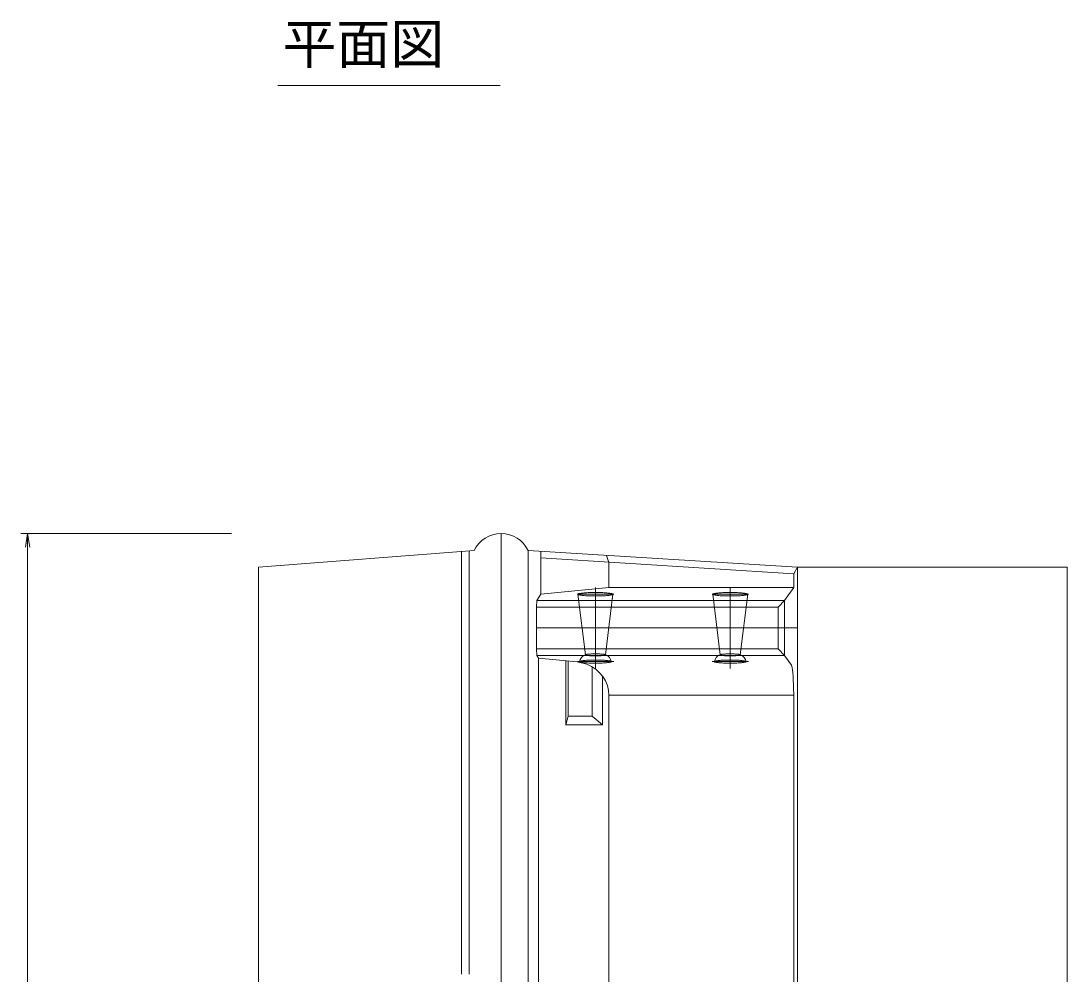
# Model space of a CAD drawing. Units: millimetres on the paper. Extents: x 0 to 841, y 0 to 594.
# Drawn here: x 103 to 180.7, y 330.3 to 401.1 of the extents above; entities that cross this region are included whole.
import ezdxf
from ezdxf.enums import TextEntityAlignment as Align

# ---------------------------------------------------------------- set-up
doc = ezdxf.new("R2010")
doc.units = ezdxf.units.MM
for name, color, linetype, lineweight in [('D-STR-DIM（寸法）', 7, 'Continuous', 18), ('D-STR-HTXT（旗揚げ）', 7, 'Continuous', 18), ('D-STR-STRn（構造物）', 7, 'Continuous', 18), ('D-STR（構造物外形線）', 1, 'Continuous', 18)]:
    doc.layers.add(name, color=color, linetype=linetype, lineweight=lineweight)
doc.layers.add('D-TTL-TXT（文字）', color=7, linetype='Continuous')
doc.styles.add('ＭＳ ゴシック', font='')
doc.styles.get('ＭＳ ゴシック').set_extended_font_data('MS Gothic')

msp = doc.modelspace()

# ---------------------------------------------------------------- linework, layer by layer
at = {"layer": 'D-STR-DIM（寸法）'}
for p, q in [((118.677, 363.021), (103.042, 363.021)), ((103.375, 362.021), (103.542, 363.021)), ((103.542, 363.021), (103.709, 362.021)), ((103.542, 363.021), (103.542, 362.021)), ((103.542, 264.021), (103.542, 362.021))]:
    msp.add_line(p, q, dxfattribs=at)
at = {"layer": 'D-STR-HTXT（旗揚げ）'}
msp.add_line((122.098, 396.28), (138.606, 396.28), dxfattribs=at)
at = {"layer": 'D-STR-STRn（構造物）'}
for p, q in [((145.677, 353.021), (145.677, 359.021)), ((155.677, 353.021), (155.677, 359.021)), ((141.302, 356.021), (160.677, 356.021))]:
    msp.add_line(p, q, dxfattribs=at)
at = {"layer": 'D-STR（構造物外形線）'}
for p, q in [((138.677, 363.021), (138.677, 263.021)), ((136.677, 361.771), (120.677, 360.521)), ((135.727, 361.697), (135.727, 330.329)), ((136.314, 361.743), (136.314, 330.329)), ((140.677, 361.771), (160.677, 360.521)), ((140.677, 361.771), (140.677, 264.271)), ((141.614, 358.522), (141.614, 361.713)), ((160.391, 360.038), (141.614, 361.212)), ((146.677, 360.88), (146.497, 361.408)), ((120.677, 360.521), (120.677, 265.521)), ((146.677, 359.021), (146.677, 360.88)), ((160.391, 360.038), (160.677, 360.521)), ((160.677, 360.521), (180.677, 360.521)), ((160.677, 360.521), (160.677, 265.521)), ((180.677, 360.521), (180.677, 265.521)), ((160.391, 359.021), (160.391, 360.038)), ((146.677, 359.021), (141.614, 358.522)), ((146.677, 359.021), (160.391, 359.021)), ((159.709, 358.066), (160.391, 359.021)), ((141.302, 357.571), (141.33, 358.066)), ((141.33, 358.066), (141.614, 358.522)), ((141.33, 358.066), (159.709, 358.066)), ((144.343, 358.521), (147.041, 358.521)), ((144.377, 358.521), (144.382, 358.533)), ((144.377, 358.521), (144.93, 354.015)), ((144.382, 358.51), (144.377, 358.521)), ((144.382, 358.533), (144.397, 358.544)), ((144.397, 358.499), (144.382, 358.51)), ((144.397, 358.544), (144.421, 358.555)), ((144.421, 358.488), (144.397, 358.499)), ((144.421, 358.555), (144.455, 358.566)), ((144.455, 358.477), (144.421, 358.488)), ((144.455, 358.566), (144.499, 358.576)), ((144.499, 358.467), (144.455, 358.477)), ((144.499, 358.576), (144.551, 358.586)), ((144.551, 358.457), (144.499, 358.467)), ((144.551, 358.586), (144.612, 358.596)), ((144.612, 358.447), (144.551, 358.457)), ((144.612, 358.596), (144.681, 358.605)), ((144.681, 358.438), (144.612, 358.447)), ((144.681, 358.605), (144.758, 358.613)), ((144.758, 358.43), (144.681, 358.438)), ((144.758, 358.613), (144.841, 358.62)), ((144.841, 358.422), (144.758, 358.43)), ((144.841, 358.62), (144.931, 358.627)), ((144.931, 358.415), (144.841, 358.422)), ((144.931, 358.627), (145.027, 358.633)), ((145.027, 358.409), (144.931, 358.415)), ((145.027, 358.633), (145.127, 358.639)), ((145.127, 358.404), (145.027, 358.409)), ((145.127, 358.639), (145.232, 358.643)), ((145.232, 358.4), (145.127, 358.404)), ((145.232, 358.643), (145.34, 358.646)), ((145.34, 358.396), (145.232, 358.4)), ((145.34, 358.646), (145.451, 358.649)), ((145.451, 358.394), (145.34, 358.396)), ((145.451, 358.649), (145.564, 358.65)), ((145.564, 358.393), (145.451, 358.394)), ((145.564, 358.65), (145.677, 358.651)), ((145.677, 358.392), (145.564, 358.393)), ((145.677, 358.651), (145.79, 358.65)), ((145.79, 358.393), (145.677, 358.392)), ((145.79, 358.65), (145.903, 358.649)), ((145.903, 358.394), (145.79, 358.393)), ((145.903, 358.649), (146.013, 358.646)), ((146.013, 358.396), (145.903, 358.394)), ((146.013, 358.646), (146.121, 358.643)), ((146.121, 358.4), (146.013, 358.396)), ((146.121, 358.643), (146.226, 358.639)), ((146.226, 358.404), (146.121, 358.4)), ((146.226, 358.639), (146.327, 358.633)), ((146.327, 358.409), (146.226, 358.404)), ((146.327, 358.633), (146.422, 358.627)), ((146.422, 358.415), (146.327, 358.409)), ((146.422, 358.627), (146.512, 358.62)), ((146.512, 358.422), (146.422, 358.415)), ((146.977, 358.521), (146.424, 354.015)), ((146.512, 358.62), (146.596, 358.613)), ((146.596, 358.43), (146.512, 358.422)), ((146.596, 358.613), (146.673, 358.605)), ((146.673, 358.438), (146.596, 358.43)), ((146.673, 358.605), (146.742, 358.596)), ((146.742, 358.447), (146.673, 358.438)), ((146.742, 358.596), (146.803, 358.586)), ((146.803, 358.457), (146.742, 358.447)), ((146.803, 358.586), (146.855, 358.576)), ((146.855, 358.467), (146.803, 358.457)), ((146.855, 358.576), (146.898, 358.566)), ((146.898, 358.477), (146.855, 358.467)), ((146.898, 358.566), (146.933, 358.555)), ((146.933, 358.488), (146.898, 358.477)), ((146.933, 358.555), (146.957, 358.544)), ((146.957, 358.499), (146.933, 358.488)), ((146.957, 358.544), (146.972, 358.533)), ((146.972, 358.51), (146.957, 358.499)), ((146.972, 358.533), (146.977, 358.521)), ((146.977, 358.521), (146.972, 358.51)), ((154.343, 358.521), (157.041, 358.521)), ((154.377, 358.521), (154.382, 358.533)), ((154.377, 358.521), (154.93, 354.015)), ((154.382, 358.51), (154.377, 358.521)), ((154.382, 358.533), (154.397, 358.544)), ((154.397, 358.499), (154.382, 358.51)), ((154.397, 358.544), (154.421, 358.555)), ((154.421, 358.488), (154.397, 358.499)), ((154.421, 358.555), (154.455, 358.566)), ((154.455, 358.477), (154.421, 358.488)), ((154.455, 358.566), (154.499, 358.576)), ((154.499, 358.467), (154.455, 358.477)), ((154.499, 358.576), (154.551, 358.586)), ((154.551, 358.457), (154.499, 358.467)), ((154.551, 358.586), (154.612, 358.596)), ((154.612, 358.447), (154.551, 358.457)), ((154.612, 358.596), (154.681, 358.605)), ((154.681, 358.438), (154.612, 358.447)), ((154.681, 358.605), (154.758, 358.613)), ((154.758, 358.43), (154.681, 358.438)), ((154.758, 358.613), (154.841, 358.62)), ((154.841, 358.422), (154.758, 358.43)), ((154.841, 358.62), (154.931, 358.627)), ((154.931, 358.415), (154.841, 358.422)), ((154.931, 358.627), (155.027, 358.633)), ((155.027, 358.409), (154.931, 358.415)), ((155.027, 358.633), (155.127, 358.639)), ((155.127, 358.404), (155.027, 358.409)), ((155.127, 358.639), (155.232, 358.643)), ((155.232, 358.4), (155.127, 358.404)), ((155.232, 358.643), (155.34, 358.646)), ((155.34, 358.396), (155.232, 358.4)), ((155.34, 358.646), (155.451, 358.649)), ((155.451, 358.394), (155.34, 358.396)), ((155.451, 358.649), (155.564, 358.65)), ((155.564, 358.393), (155.451, 358.394)), ((155.564, 358.65), (155.677, 358.651)), ((155.677, 358.392), (155.564, 358.393)), ((155.677, 358.651), (155.79, 358.65)), ((155.79, 358.393), (155.677, 358.392)), ((155.79, 358.65), (155.903, 358.649)), ((155.903, 358.394), (155.79, 358.393)), ((155.903, 358.649), (156.013, 358.646)), ((156.013, 358.396), (155.903, 358.394)), ((156.013, 358.646), (156.121, 358.643)), ((156.121, 358.4), (156.013, 358.396)), ((156.121, 358.643), (156.226, 358.639)), ((156.226, 358.404), (156.121, 358.4)), ((156.226, 358.639), (156.327, 358.633)), ((156.327, 358.409), (156.226, 358.404)), ((156.327, 358.633), (156.422, 358.627)), ((156.422, 358.415), (156.327, 358.409)), ((156.422, 358.627), (156.512, 358.62)), ((156.512, 358.422), (156.422, 358.415)), ((156.977, 358.521), (156.424, 354.015)), ((156.512, 358.62), (156.596, 358.613)), ((156.596, 358.43), (156.512, 358.422)), ((156.596, 358.613), (156.673, 358.605)), ((156.673, 358.438), (156.596, 358.43)), ((156.673, 358.605), (156.742, 358.596)), ((156.742, 358.447), (156.673, 358.438)), ((156.742, 358.596), (156.803, 358.586)), ((156.803, 358.457), (156.742, 358.447)), ((156.803, 358.586), (156.855, 358.576)), ((156.855, 358.467), (156.803, 358.457)), ((156.855, 358.576), (156.898, 358.566)), ((156.898, 358.477), (156.855, 358.467)), ((156.898, 358.566), (156.933, 358.555)), ((156.933, 358.488), (156.898, 358.477)), ((156.933, 358.555), (156.957, 358.544)), ((156.957, 358.499), (156.933, 358.488)), ((156.957, 358.544), (156.972, 358.533)), ((156.972, 358.51), (156.957, 358.499)), ((156.972, 358.533), (156.977, 358.521)), ((156.977, 358.521), (156.972, 358.51)), ((159.709, 358.066), (159.227, 357.571)), ((159.709, 358.066), (159.709, 353.976)), ((141.302, 357.571), (159.227, 357.571)), ((141.302, 357.571), (141.302, 354.471)), ((159.227, 357.571), (159.227, 354.471)), ((141.302, 354.471), (141.33, 353.976)), ((141.302, 354.471), (159.227, 354.471)), ((144.927, 354.021), (144.93, 354.028)), ((144.93, 354.015), (144.927, 354.021)), ((144.93, 354.028), (144.938, 354.034)), ((144.938, 354.034), (144.952, 354.041)), ((144.952, 354.041), (144.972, 354.047)), ((144.972, 354.047), (144.997, 354.053)), ((144.997, 354.053), (145.027, 354.059)), ((145.027, 354.059), (145.062, 354.064)), ((145.062, 354.064), (145.102, 354.069)), ((145.102, 354.069), (145.147, 354.074)), ((145.147, 354.074), (145.195, 354.079)), ((145.195, 354.079), (145.247, 354.083)), ((145.247, 354.083), (145.302, 354.086)), ((145.302, 354.086), (145.36, 354.089)), ((145.36, 354.089), (145.42, 354.092)), ((145.42, 354.092), (145.483, 354.093)), ((145.483, 354.093), (145.547, 354.095)), ((145.547, 354.095), (145.611, 354.096)), ((145.611, 354.096), (145.677, 354.096)), ((145.677, 354.096), (145.742, 354.096)), ((145.742, 354.096), (145.807, 354.095)), ((145.807, 354.095), (145.871, 354.093)), ((145.871, 354.093), (145.933, 354.092)), ((145.933, 354.092), (145.994, 354.089)), ((145.994, 354.089), (146.052, 354.086)), ((146.052, 354.086), (146.107, 354.083)), ((146.107, 354.083), (146.159, 354.079)), ((146.159, 354.079), (146.207, 354.074)), ((146.207, 354.074), (146.251, 354.069)), ((146.251, 354.069), (146.291, 354.064)), ((146.291, 354.064), (146.326, 354.059)), ((146.326, 354.059), (146.357, 354.053)), ((146.357, 354.053), (146.382, 354.047)), ((146.382, 354.047), (146.401, 354.041)), ((146.401, 354.041), (146.415, 354.034)), ((146.415, 354.034), (146.424, 354.028)), ((146.424, 354.028), (146.427, 354.021)), ((146.427, 354.021), (146.424, 354.015)), ((154.927, 354.021), (154.93, 354.028)), ((154.93, 354.015), (154.927, 354.021)), ((154.93, 354.028), (154.938, 354.034)), ((154.938, 354.034), (154.952, 354.041)), ((154.952, 354.041), (154.972, 354.047)), ((154.972, 354.047), (154.997, 354.053)), ((154.997, 354.053), (155.027, 354.059)), ((155.027, 354.059), (155.062, 354.064)), ((155.062, 354.064), (155.102, 354.069)), ((155.102, 354.069), (155.147, 354.074)), ((155.147, 354.074), (155.195, 354.079)), ((155.195, 354.079), (155.247, 354.083)), ((155.247, 354.083), (155.302, 354.086)), ((155.302, 354.086), (155.36, 354.089)), ((155.36, 354.089), (155.42, 354.092)), ((155.42, 354.092), (155.483, 354.093)), ((155.483, 354.093), (155.547, 354.095)), ((155.547, 354.095), (155.611, 354.096)), ((155.611, 354.096), (155.677, 354.096)), ((155.677, 354.096), (155.742, 354.096)), ((155.742, 354.096), (155.807, 354.095)), ((155.807, 354.095), (155.871, 354.093)), ((155.871, 354.093), (155.933, 354.092)), ((155.933, 354.092), (155.994, 354.089)), ((155.994, 354.089), (156.052, 354.086)), ((156.052, 354.086), (156.107, 354.083)), ((156.107, 354.083), (156.159, 354.079)), ((156.159, 354.079), (156.207, 354.074)), ((156.207, 354.074), (156.251, 354.069)), ((156.251, 354.069), (156.291, 354.064)), ((156.291, 354.064), (156.326, 354.059)), ((156.326, 354.059), (156.357, 354.053)), ((156.357, 354.053), (156.382, 354.047)), ((156.382, 354.047), (156.401, 354.041)), ((156.401, 354.041), (156.415, 354.034)), ((156.415, 354.034), (156.424, 354.028)), ((156.424, 354.028), (156.427, 354.021)), ((156.427, 354.021), (156.424, 354.015)), ((159.227, 354.471), (159.709, 353.976)), ((141.33, 353.976), (141.458, 353.771)), ((141.33, 353.976), (159.709, 353.976)), ((144.313, 353.506), (141.458, 353.771)), ((141.458, 272.271), (141.458, 353.771)), ((143.492, 353.582), (143.492, 348.822)), ((143.653, 353.567), (143.653, 349.472)), ((144.313, 353.506), (145.04, 353.326)), ((144.343, 353.521), (147.041, 353.521)), ((144.502, 353.521), (144.506, 353.532)), ((144.506, 353.511), (144.502, 353.521)), ((144.506, 353.532), (144.52, 353.542)), ((144.52, 353.501), (144.506, 353.511)), ((144.52, 353.542), (144.542, 353.552)), ((144.542, 353.491), (144.52, 353.501)), ((144.542, 353.552), (144.573, 353.561)), ((144.573, 353.481), (144.542, 353.491)), ((144.573, 353.561), (144.612, 353.571)), ((144.612, 353.472), (144.573, 353.481)), ((144.612, 353.571), (144.659, 353.58)), ((144.659, 353.463), (144.612, 353.472)), ((144.659, 353.58), (144.714, 353.588)), ((144.714, 353.454), (144.659, 353.463)), ((144.714, 353.588), (144.777, 353.597)), ((144.777, 353.446), (144.714, 353.454)), ((144.777, 353.597), (144.846, 353.604)), ((144.846, 353.439), (144.777, 353.446)), ((144.846, 353.604), (144.922, 353.611)), ((144.922, 353.432), (144.846, 353.439)), ((144.922, 353.611), (145.003, 353.617)), ((145.003, 353.426), (144.922, 353.432)), ((144.938, 354.008), (144.93, 354.015)), ((144.952, 354.002), (144.938, 354.008)), ((144.972, 353.996), (144.952, 354.002)), ((144.997, 353.99), (144.972, 353.996)), ((145.027, 353.984), (144.997, 353.99)), ((145.003, 353.617), (145.089, 353.623)), ((145.089, 353.42), (145.003, 353.426)), ((145.062, 353.979), (145.027, 353.984)), ((145.04, 353.326), (145.389, 353.161)), ((145.102, 353.973), (145.062, 353.979)), ((145.089, 353.623), (145.18, 353.627)), ((145.18, 353.415), (145.089, 353.42)), ((145.147, 353.969), (145.102, 353.973)), ((145.195, 353.964), (145.147, 353.969)), ((145.18, 353.627), (145.275, 353.631)), ((145.275, 353.412), (145.18, 353.415)), ((145.247, 353.96), (145.195, 353.964)), ((145.302, 353.957), (145.247, 353.96)), ((145.275, 353.631), (145.373, 353.634)), ((145.373, 353.408), (145.275, 353.412)), ((145.36, 353.954), (145.302, 353.957)), ((145.42, 353.951), (145.36, 353.954)), ((145.373, 353.634), (145.473, 353.637)), ((145.473, 353.406), (145.373, 353.408)), ((145.483, 353.949), (145.42, 353.951)), ((145.473, 353.637), (145.574, 353.638)), ((145.574, 353.405), (145.473, 353.406)), ((145.547, 353.948), (145.483, 353.949)), ((145.611, 353.947), (145.547, 353.948)), ((145.574, 353.638), (145.677, 353.638)), ((145.677, 353.404), (145.574, 353.405)), ((145.677, 353.947), (145.611, 353.947)), ((145.742, 353.947), (145.677, 353.947)), ((145.677, 353.638), (145.779, 353.638)), ((145.779, 353.405), (145.677, 353.404)), ((145.807, 353.948), (145.742, 353.947)), ((145.779, 353.638), (145.881, 353.637)), ((145.881, 353.406), (145.779, 353.405)), ((145.871, 353.949), (145.807, 353.948)), ((145.933, 353.951), (145.871, 353.949)), ((145.881, 353.637), (145.981, 353.634)), ((145.981, 353.408), (145.881, 353.406)), ((145.994, 353.954), (145.933, 353.951)), ((145.981, 353.634), (146.079, 353.631)), ((146.079, 353.412), (145.981, 353.408)), ((146.052, 353.957), (145.994, 353.954)), ((146.107, 353.96), (146.052, 353.957)), ((146.079, 353.631), (146.173, 353.627)), ((146.173, 353.415), (146.079, 353.412)), ((146.159, 353.964), (146.107, 353.96)), ((146.207, 353.969), (146.159, 353.964)), ((146.173, 353.627), (146.264, 353.623)), ((146.264, 353.42), (146.173, 353.415)), ((146.251, 353.973), (146.207, 353.969)), ((146.291, 353.979), (146.251, 353.973)), ((146.264, 353.623), (146.351, 353.617)), ((146.351, 353.426), (146.264, 353.42)), ((146.326, 353.984), (146.291, 353.979)), ((146.357, 353.99), (146.326, 353.984)), ((146.351, 353.617), (146.432, 353.611)), ((146.432, 353.432), (146.351, 353.426)), ((146.382, 353.996), (146.357, 353.99)), ((146.401, 354.002), (146.382, 353.996)), ((146.415, 354.008), (146.401, 354.002)), ((146.424, 354.015), (146.415, 354.008)), ((146.432, 353.611), (146.508, 353.604)), ((146.508, 353.439), (146.432, 353.432)), ((146.508, 353.604), (146.577, 353.597)), ((146.577, 353.446), (146.508, 353.439)), ((146.577, 353.597), (146.639, 353.588)), ((146.639, 353.454), (146.577, 353.446)), ((146.639, 353.588), (146.694, 353.58)), ((146.694, 353.463), (146.639, 353.454)), ((146.694, 353.58), (146.742, 353.571)), ((146.742, 353.472), (146.694, 353.463)), ((146.742, 353.571), (146.781, 353.561)), ((146.781, 353.481), (146.742, 353.472)), ((146.781, 353.561), (146.812, 353.552)), ((146.812, 353.491), (146.781, 353.481)), ((146.812, 353.552), (146.834, 353.542)), ((146.834, 353.501), (146.812, 353.491)), ((146.834, 353.542), (146.847, 353.532)), ((146.847, 353.511), (146.834, 353.501)), ((146.847, 353.532), (146.852, 353.521)), ((146.852, 353.521), (146.847, 353.511)), ((154.343, 353.521), (157.041, 353.521)), ((154.502, 353.521), (154.506, 353.532)), ((154.506, 353.511), (154.502, 353.521)), ((154.506, 353.532), (154.52, 353.542)), ((154.52, 353.501), (154.506, 353.511)), ((154.52, 353.542), (154.542, 353.552)), ((154.542, 353.491), (154.52, 353.501)), ((154.542, 353.552), (154.573, 353.561)), ((154.573, 353.481), (154.542, 353.491)), ((154.573, 353.561), (154.612, 353.571)), ((154.612, 353.472), (154.573, 353.481)), ((154.612, 353.571), (154.659, 353.58)), ((154.659, 353.463), (154.612, 353.472)), ((154.659, 353.58), (154.714, 353.588)), ((154.714, 353.454), (154.659, 353.463)), ((154.714, 353.588), (154.777, 353.597)), ((154.777, 353.446), (154.714, 353.454)), ((154.777, 353.597), (154.846, 353.604)), ((154.846, 353.439), (154.777, 353.446)), ((154.846, 353.604), (154.922, 353.611)), ((154.922, 353.432), (154.846, 353.439)), ((154.922, 353.611), (155.003, 353.617)), ((155.003, 353.426), (154.922, 353.432)), ((154.938, 354.008), (154.93, 354.015)), ((154.952, 354.002), (154.938, 354.008)), ((154.972, 353.996), (154.952, 354.002)), ((154.997, 353.99), (154.972, 353.996)), ((155.027, 353.984), (154.997, 353.99)), ((155.003, 353.617), (155.089, 353.623)), ((155.089, 353.42), (155.003, 353.426)), ((155.062, 353.979), (155.027, 353.984)), ((155.102, 353.973), (155.062, 353.979)), ((155.089, 353.623), (155.18, 353.627)), ((155.18, 353.415), (155.089, 353.42)), ((155.147, 353.969), (155.102, 353.973)), ((155.195, 353.964), (155.147, 353.969)), ((155.18, 353.627), (155.275, 353.631)), ((155.275, 353.412), (155.18, 353.415)), ((155.247, 353.96), (155.195, 353.964)), ((155.302, 353.957), (155.247, 353.96)), ((155.275, 353.631), (155.373, 353.634)), ((155.373, 353.408), (155.275, 353.412)), ((155.36, 353.954), (155.302, 353.957)), ((155.42, 353.951), (155.36, 353.954)), ((155.373, 353.634), (155.473, 353.637)), ((155.473, 353.406), (155.373, 353.408)), ((155.483, 353.949), (155.42, 353.951)), ((155.473, 353.637), (155.574, 353.638)), ((155.574, 353.405), (155.473, 353.406)), ((155.547, 353.948), (155.483, 353.949)), ((155.611, 353.947), (155.547, 353.948)), ((155.574, 353.638), (155.677, 353.638)), ((155.677, 353.404), (155.574, 353.405)), ((155.677, 353.947), (155.611, 353.947)), ((155.742, 353.947), (155.677, 353.947)), ((155.677, 353.638), (155.779, 353.638)), ((155.779, 353.405), (155.677, 353.404)), ((155.807, 353.948), (155.742, 353.947)), ((155.779, 353.638), (155.881, 353.637)), ((155.881, 353.406), (155.779, 353.405)), ((155.871, 353.949), (155.807, 353.948)), ((155.933, 353.951), (155.871, 353.949)), ((155.881, 353.637), (155.981, 353.634)), ((155.981, 353.408), (155.881, 353.406)), ((155.994, 353.954), (155.933, 353.951)), ((155.981, 353.634), (156.079, 353.631)), ((156.079, 353.412), (155.981, 353.408)), ((156.052, 353.957), (155.994, 353.954)), ((156.107, 353.96), (156.052, 353.957)), ((156.079, 353.631), (156.173, 353.627)), ((156.173, 353.415), (156.079, 353.412)), ((156.159, 353.964), (156.107, 353.96)), ((156.207, 353.969), (156.159, 353.964)), ((156.173, 353.627), (156.264, 353.623)), ((156.264, 353.42), (156.173, 353.415)), ((156.251, 353.973), (156.207, 353.969)), ((156.291, 353.979), (156.251, 353.973)), ((156.264, 353.623), (156.351, 353.617)), ((156.351, 353.426), (156.264, 353.42)), ((156.326, 353.984), (156.291, 353.979)), ((156.357, 353.99), (156.326, 353.984)), ((156.351, 353.617), (156.432, 353.611)), ((156.432, 353.432), (156.351, 353.426)), ((156.382, 353.996), (156.357, 353.99)), ((156.401, 354.002), (156.382, 353.996)), ((156.415, 354.008), (156.401, 354.002)), ((156.424, 354.015), (156.415, 354.008)), ((156.432, 353.611), (156.508, 353.604)), ((156.508, 353.439), (156.432, 353.432)), ((156.508, 353.604), (156.577, 353.597)), ((156.577, 353.446), (156.508, 353.439)), ((156.577, 353.597), (156.639, 353.588)), ((156.639, 353.454), (156.577, 353.446)), ((156.639, 353.588), (156.694, 353.58)), ((156.694, 353.463), (156.639, 353.454)), ((156.694, 353.58), (156.742, 353.571)), ((156.742, 353.472), (156.694, 353.463)), ((156.742, 353.571), (156.781, 353.561)), ((156.781, 353.481), (156.742, 353.472)), ((156.781, 353.561), (156.812, 353.552)), ((156.812, 353.491), (156.781, 353.481)), ((156.812, 353.552), (156.834, 353.542)), ((156.834, 353.501), (156.812, 353.491)), ((156.834, 353.542), (156.847, 353.532)), ((156.847, 353.511), (156.834, 353.501)), ((156.847, 353.532), (156.852, 353.521)), ((156.852, 353.521), (156.847, 353.511)), ((160.23, 353.246), (159.709, 353.976)), ((160.256, 353.183), (160.23, 353.246)), ((145.389, 353.161), (145.707, 352.949)), ((145.427, 353.135), (145.427, 349.472)), ((145.707, 352.949), (145.99, 352.695)), ((145.99, 352.695), (146.23, 352.405)), ((160.281, 353.067), (160.256, 353.183)), ((160.305, 352.902), (160.281, 353.067)), ((160.326, 352.69), (160.305, 352.902)), ((160.345, 352.436), (160.326, 352.69)), ((146.208, 352.432), (146.208, 348.822)), ((146.23, 352.405), (146.422, 352.085)), ((146.422, 352.085), (146.563, 351.743)), ((146.563, 351.743), (146.648, 351.384)), ((160.361, 352.146), (160.345, 352.436)), ((160.374, 351.827), (160.361, 352.146)), ((160.383, 351.484), (160.374, 351.827)), ((146.677, 351.019), (146.648, 351.384)), ((146.677, 351.019), (160.391, 351.019)), ((146.677, 275.284), (146.677, 351.019)), ((160.389, 351.125), (160.383, 351.484)), ((160.391, 350.759), (160.389, 351.125)), ((160.391, 350.759), (160.391, 275.284)), ((143.653, 349.472), (143.492, 348.822)), ((143.653, 349.472), (145.427, 349.472)), ((146.208, 348.822), (145.427, 349.472)), ((143.492, 348.822), (146.208, 348.822))]:
    msp.add_line(p, q, dxfattribs=at)
for centre, radius, start, end in [((138.677, 360.796), 2.225, 25.98923, 154.01077), ((145.126, 353.425), 0.631, 109.25981, 171.24438), ((146.228, 353.425), 0.631, 8.75562, 70.74019), ((155.126, 353.425), 0.631, 109.25981, 171.24438), ((156.228, 353.425), 0.631, 8.75562, 70.74019)]:
    msp.add_arc(centre, radius, start, end, dxfattribs=at)

# ---------------------------------------------------------------- texts
at = {"layer": 'D-TTL-TXT（文字）', "style": 'ＭＳ ゴシック'}
msp.add_text('平面図', height=2.933, dxfattribs=at).set_placement((122.449, 397.023), align=Align.BOTTOM_LEFT)

doc.saveas('drawing.dxf')
